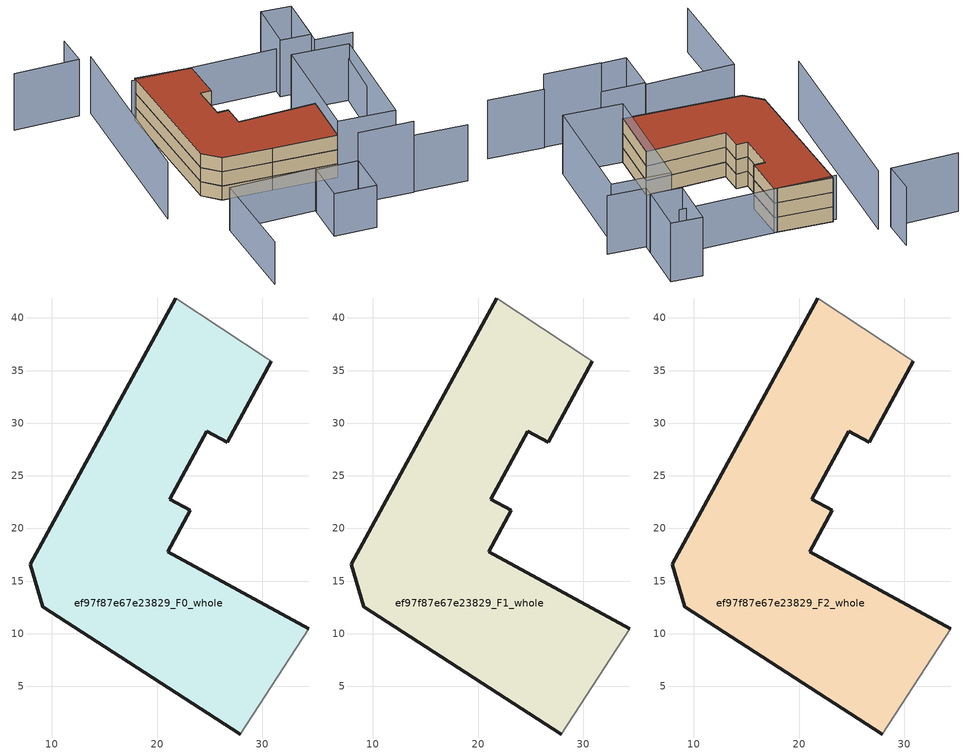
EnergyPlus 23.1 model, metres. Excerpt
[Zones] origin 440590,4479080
ef97f87e67e23829_F0_whole
 floor ground (EU_floor_Construction): 27.91,0.46 34.39,10.48 20.99,17.79 23.15,21.73 21.21,22.76 24.72,29.24 26.66,28.17 30.86,35.88 30.43,36.17 21.76,41.9 7.95,16.59 9.15,12.57 17.32,7.3 z0
 wall outside (EU_wall_Construction): 30.86,35.88 26.66,28.17 24.72,29.24 21.21,22.76 23.15,21.73 20.99,17.79 34.39,10.48 / 27.91,0.46 17.32,7.3 9.15,12.57 7.95,16.59 21.76,41.9 z0:3
 wall adiabatic (EU_wall_Construction): 21.76,41.9 30.43,36.17 30.86,35.88 / 34.39,10.48 27.91,0.46 z0:3
ef97f87e67e23829_F1_whole
 floor to ef97f87e67e23829_F0_whole (EU_floor_Construction): 27.91,0.46 34.39,10.48 20.99,17.79 23.15,21.73 21.2,22.76 24.71,29.24 26.66,28.17 30.86,35.88 30.43,36.17 21.75,41.9 7.95,16.59 9.15,12.57 17.32,7.3 z3
 wall outside (EU_wall_Construction): 30.86,35.88 26.66,28.17 24.72,29.24 21.21,22.76 23.15,21.73 20.99,17.79 34.39,10.48 / 27.91,0.46 17.32,7.3 9.15,12.57 7.95,16.59 21.76,41.9 z3:6
 wall adiabatic (EU_wall_Construction): 21.76,41.9 30.43,36.17 30.86,35.88 / 34.39,10.48 27.91,0.46 z3:6
ef97f87e67e23829_F2_whole
 floor to ef97f87e67e23829_F1_whole (EU_floor_Construction): 27.91,0.46 34.39,10.48 20.99,17.79 23.15,21.73 21.2,22.76 24.71,29.24 26.66,28.17 30.86,35.88 30.43,36.17 21.75,41.9 7.95,16.59 9.15,12.57 17.32,7.3 z6
 wall outside (EU_wall_Construction): 30.86,35.88 26.66,28.17 24.72,29.24 21.21,22.76 23.15,21.73 20.99,17.79 34.39,10.48 / 27.91,0.46 17.32,7.3 9.15,12.57 7.95,16.59 21.76,41.9 z6:9
 wall adiabatic (EU_wall_Construction): 21.76,41.9 30.43,36.17 30.86,35.88 / 34.39,10.48 27.91,0.46 z6:9
 roof outside (EU_roof_Construction): 30.43,36.17 30.86,35.88 26.66,28.17 24.72,29.24 21.21,22.76 23.15,21.73 20.99,17.79 34.39,10.48 27.91,0.46 17.32,7.3 9.15,12.57 7.95,16.59 21.76,41.9 z9
shading: 44.8,6.55 51.34,16.27 / -8.44,-12.5 1.66,5.26 / 1.66,5.26 16.31,-3.07 / 46.47,26.77 20.75,41.84 / 23.08,-7.8 18.37,-15.48 / 18.37,-15.48 11.33,-11.16 / 11.33,-11.16 16.04,-3.48 / 16.04,-3.48 23.08,-7.8 z0:9; 23.06,-7.84 32.23,-13.53 z0:15; 32.29,-13.44 41.15,-19.06 / 19,49.74 -1.93,16.64 / 54.25,16.87 48.14,20.83 / 48.14,20.83 54.89,31.24 / 20.48,56.92 17.07,50.96 / 17.07,50.96 5.93,57.34 / 50.73,15.03 37.24,-5.64 / 37.24,-5.64 27.87,0.48 / 27.87,0.48 41.35,21.15 / 41.35,21.15 50.73,15.03 / 54.92,31.22 49.18,22.43 / 49.18,22.43 44.19,25.69 / 44.19,25.69 49.92,34.48 / 49.92,34.48 54.92,31.22 z0:12
[Building]
EU S2 Campaign: North Axis=0; Terrain=City; Solar Distribution=FullExterior
[Site:Location]
Madrid: Latitude=40.5; Longitude=-3.5; Time Zone=1; Elevation=609
[SizingPeriod:WeatherFileDays]
AnnualSizingPeriod: Begin Month=1; Begin Day of Month=1; End Month=12; End Day of Month=31; Day of Week for Start Day=Monday; Use Weather File Daylight Saving Period=No; Use Weather File Rain and Snow Indicators=No
[MATERIAL]
EU_InternalMass_Material: Roughness=MediumRough; Thickness=0.1; Conductivity=1; Density=1800; Specific Heat=900; Thermal Absorptance=0.9; Solar Absorptance=0.7; Visible Absorptance=0.7
[MATERIAL:NOMASS] Roughness=MediumRough; Thermal Absorptance=0.9; Solar Absorptance=0.7; Visible Absorptance=0.7
Name | Thermal Resistance
EU_wall_NoMass | 1.60022
EU_roof_NoMass | 1.57597
EU_floor_NoMass | 0.470652
[CONSTRUCTION]
EU_wall_Construction: EU_wall_NoMass
EU_roof_Construction: EU_roof_NoMass
EU_floor_Construction: EU_floor_NoMass
EU_InternalMass_Construction: EU_InternalMass_Material
[ZONE] Type=1; Multiplier=1; Ceiling Height=autocalculate; Volume=1472.91; Floor Area=autocalculate; Part of Total Floor Area=Yes
ef97f87e67e23829_F0_whole; ef97f87e67e23829_F1_whole; ef97f87e67e23829_F2_whole
[INTERNALMASS] Construction=EU_InternalMass_Construction; Surface Area=490.977
Name | Zone or ZoneList
ef97f87e67e23829_F0_whole_EU_InternalMass | ef97f87e67e23829_F0_whole
ef97f87e67e23829_F1_whole_EU_InternalMass | ef97f87e67e23829_F1_whole
ef97f87e67e23829_F2_whole_EU_InternalMass | ef97f87e67e23829_F2_whole
[OTHEREQUIPMENT] Fuel Type=Electricity; Design Level Calculation Method=Watts/Area; Power per Zone Floor Area=1; Fraction Latent=0; Fraction Radiant=0; Fraction Lost=0; Carbon Dioxide Generation Rate=0; EndUse Subcategory=EU_Step8_InternalGains
Name | Zone or ZoneList or Space or SpaceList | Schedule
EU_Step8_InternalGain_ef97f87e67e23829_F0_whole_f000 | ef97f87e67e23829_F0_whole | EU_Step8_GainSchedule_ef97f87e67e23829_F0_whole_f000
EU_Step8_InternalGain_ef97f87e67e23829_F1_whole_f000 | ef97f87e67e23829_F1_whole | EU_Step8_GainSchedule_ef97f87e67e23829_F1_whole_f000
EU_Step8_InternalGain_ef97f87e67e23829_F2_whole_f000 | ef97f87e67e23829_F2_whole | EU_Step8_GainSchedule_ef97f87e67e23829_F2_whole_f000
[ZONEVENTILATION:DESIGNFLOWRATE] Schedule=EU_AlwaysOn; Design Flow Rate Calculation Method=AirChanges/Hour; Air Changes per Hour=0.480704; Ventilation Type=Natural; Fan Pressure Rise=0; Fan Total Efficiency=1; Constant Term Coefficient=1; Temperature Term Coefficient=0; Velocity Term Coefficient=0; Velocity Squared Term Coefficient=0; Minimum Indoor Temperature=-100; Maximum Indoor Temperature=100; Delta Temperature=-100; Minimum Outdoor Temperature=-100; Maximum Outdoor Temperature=100; Maximum Wind Speed=40
Name | Zone or ZoneList or Space or SpaceList
EU_ConstantAir_ef97f87e67e23829_F0_whole | ef97f87e67e23829_F0_whole
EU_ConstantAir_ef97f87e67e23829_F1_whole | ef97f87e67e23829_F1_whole
EU_ConstantAir_ef97f87e67e23829_F2_whole | ef97f87e67e23829_F2_whole
[HVACTEMPLATE:THERMOSTAT] Constant Heating Setpoint=20; Constant Cooling Setpoint=50
EU_HeatOnly_ef97f87e67e23829_F0_whole; EU_HeatOnly_ef97f87e67e23829_F1_whole; EU_HeatOnly_ef97f87e67e23829_F2_whole
[HVACTEMPLATE:ZONE:IDEALLOADSAIRSYSTEM] System Availability Schedule=EU_AlwaysOn; Maximum Heating Supply Air Temperature=50; Minimum Cooling Supply Air Temperature=13; Maximum Heating Supply Air Humidity Ratio=0.0156; Minimum Cooling Supply Air Humidity Ratio=0.0077; Heating Limit=NoLimit; Cooling Limit=NoLimit; Heating Availability Schedule=EU_AlwaysOn; Cooling Availability Schedule=EU_CoolingOff; Dehumidification Control Type=ConstantSensibleHeatRatio; Cooling Sensible Heat Ratio=0.7; Dehumidification Setpoint=60; Humidification Control Type=None; Humidification Setpoint=30; Outdoor Air Method=None; Outdoor Air Flow Rate per Person=0.00944; Outdoor Air Flow Rate per Zone Floor Area=0; Outdoor Air Flow Rate per Zone=0; Demand Controlled Ventilation Type=None; Outdoor Air Economizer Type=NoEconomizer; Heat Recovery Type=None; Sensible Heat Recovery Effectiveness=0.7; Latent Heat Recovery Effectiveness=0.65
Name | Template Thermostat
ef97f87e67e23829_F0_whole | EU_HeatOnly_ef97f87e67e23829_F0_whole
ef97f87e67e23829_F1_whole | EU_HeatOnly_ef97f87e67e23829_F1_whole
ef97f87e67e23829_F2_whole | EU_HeatOnly_ef97f87e67e23829_F2_whole
[SIZING:ZONE] Zone Cooling Design Supply Air Temperature Input Method=SupplyAirTemperature; Zone Cooling Design Supply Air Temperature=13; Zone Heating Design Supply Air Temperature Input Method=SupplyAirTemperature; Zone Heating Design Supply Air Temperature=50; Zone Cooling Design Supply Air Humidity Ratio=0.008; Zone Heating Design Supply Air Humidity Ratio=0.008; Cooling Design Air Flow Method=DesignDay; Cooling Design Air Flow Rate=0; Cooling Minimum Air Flow per Zone Floor Area=0.000762; Cooling Minimum Air Flow=0; Cooling Minimum Air Flow Fraction=0.2; Heating Design Air Flow Method=DesignDay; Heating Design Air Flow Rate=0; Heating Maximum Air Flow per Zone Floor Area=0.002032; Heating Maximum Air Flow=0.141576; Heating Maximum Air Flow Fraction=0.3; Account for Dedicated Outdoor Air System=No; Dedicated Outdoor Air System Control Strategy=NeutralSupplyAir; Dedicated Outdoor Air Low Setpoint Temperature for Design=autosize; Dedicated Outdoor Air High Setpoint Temperature for Design=autosize; Zone Load Sizing Method=Sensible Load Only No Latent Load; Zone Latent Cooling Design Supply Air Humidity Ratio Input Method=HumidityRatioDifference; Zone Cooling Design Supply Air Humidity Ratio Difference=0.005; Zone Latent Heating Design Supply Air Humidity Ratio Input Method=HumidityRatioDifference; Zone Humidification Design Supply Air Humidity Ratio Difference=0.005
ef97f87e67e23829_F0_whole; ef97f87e67e23829_F1_whole; ef97f87e67e23829_F2_whole
[SCHEDULE:CONSTANT]
Name | Hourly Value
EU_AlwaysOn | 1
EU_CoolingOff | 0
[SCHEDULE:FILE] Column Number=1; Rows to Skip at Top=0; Number of Hours of Data=8760; Column Separator=Comma; Interpolate to Timestep=No; Minutes per Item=60; Adjust Schedule for Daylight Savings=Yes
Name | File
EU_Step8_GainSchedule_ef97f87e67e23829_F0_whole_f000 | ../../schedules/ef97f87e67e23829/ef97f87e67e23829_F0_whole_f000_gain.csv
EU_Step8_GainSchedule_ef97f87e67e23829_F1_whole_f000 | ../../schedules/ef97f87e67e23829/ef97f87e67e23829_F1_whole_f000_gain.csv
EU_Step8_GainSchedule_ef97f87e67e23829_F2_whole_f000 | ../../schedules/ef97f87e67e23829/ef97f87e67e23829_F2_whole_f000_gain.csv
